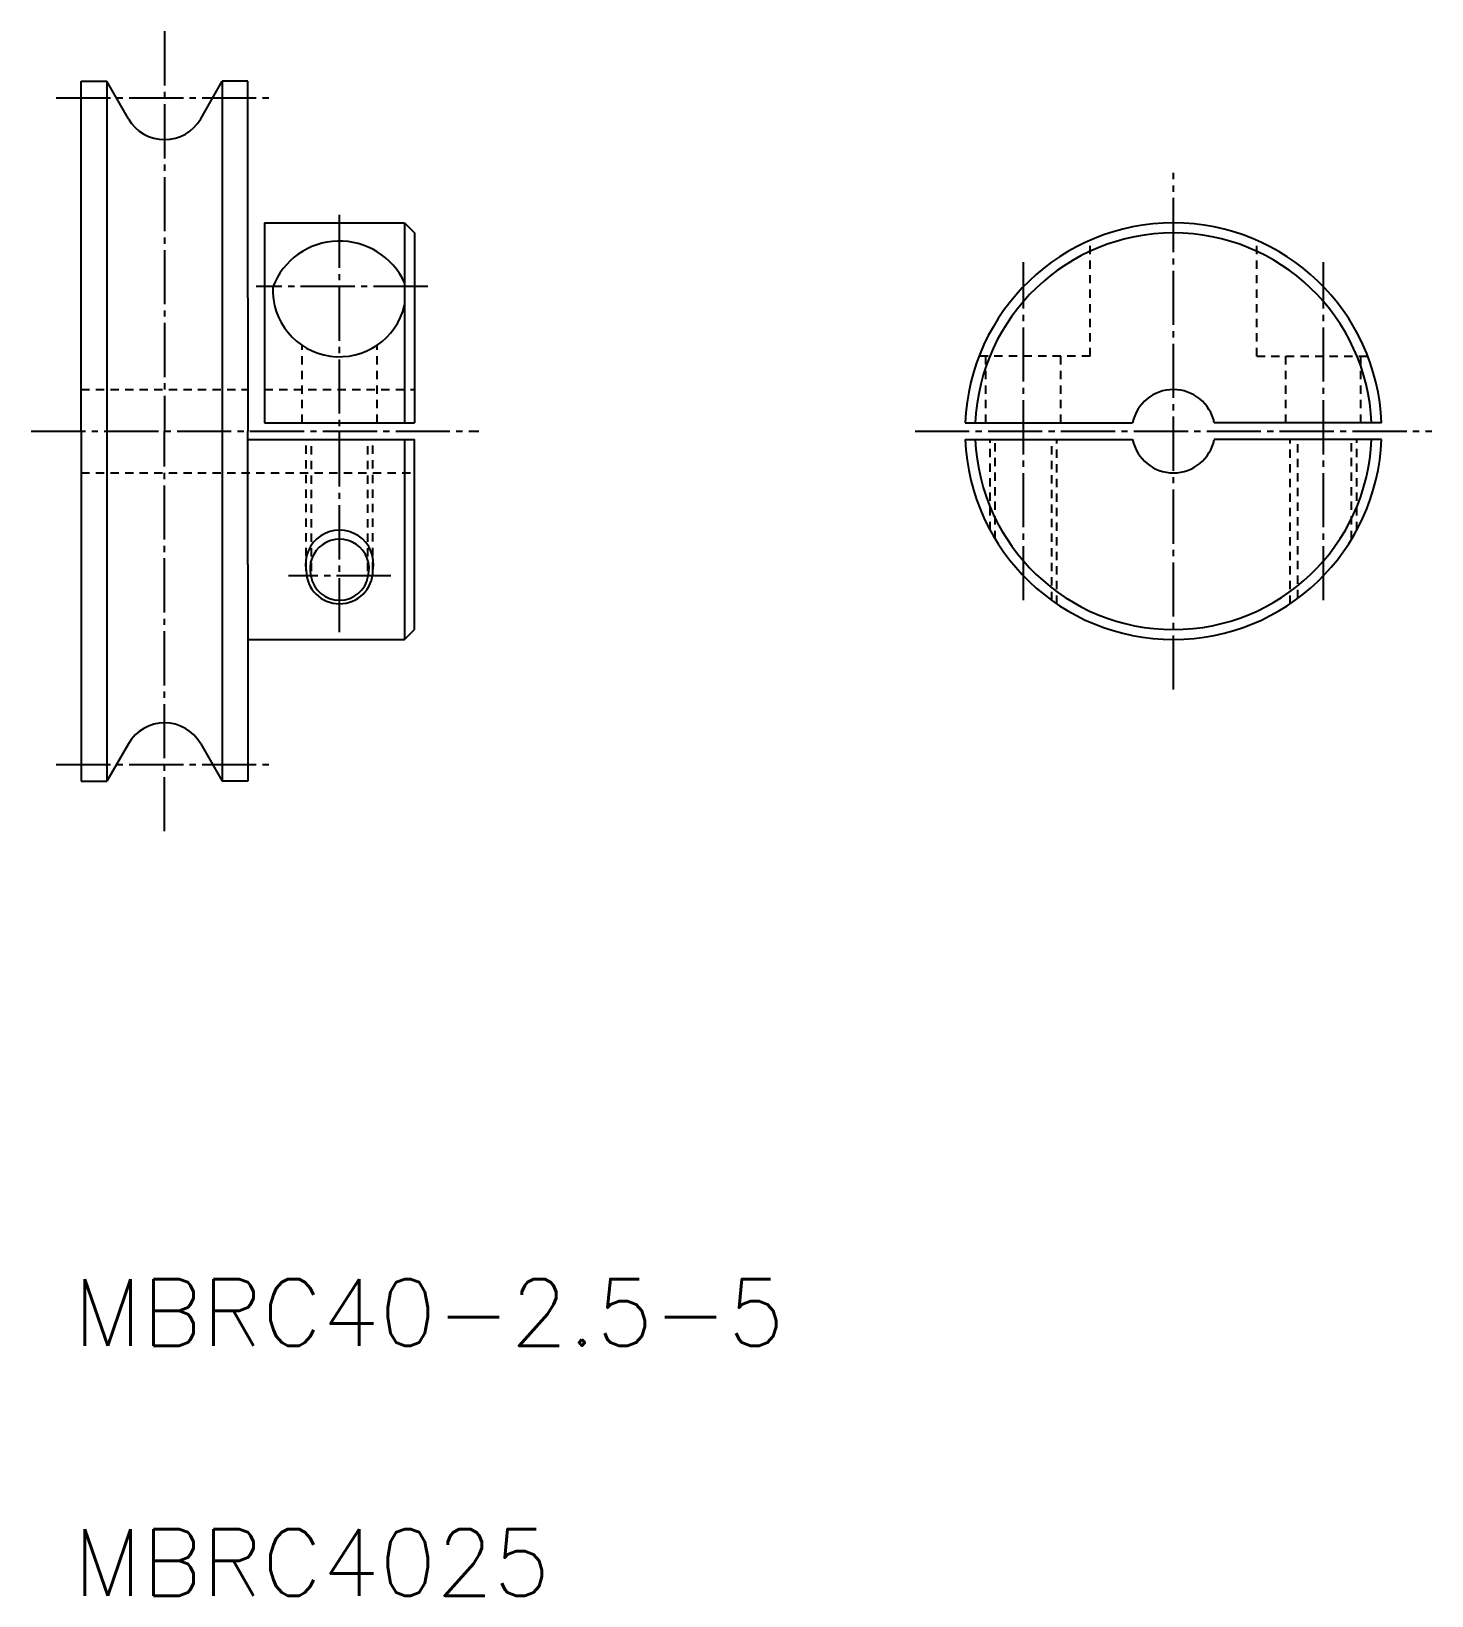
# Model space of a CAD drawing. Extents: x -214.9 to -130.8, y -12.9 to 80.9.
import ezdxf

# ---------------------------------------------------------------- set-up
doc = ezdxf.new("R2010")
doc.units = 0
doc.header["$LTSCALE"] = 0.25
doc.linetypes.add('CENTER', pattern=[17.5, 13, -1.5, 1.5, -1.5])
doc.linetypes.add('DASHED', pattern=[3.5, 2, -1.5])
doc.layers.get('0').update_dxf_attribs({"linetype": 'CONTINUOUS'})
doc.layers.add('CENTER', color=1, linetype='CENTER')
doc.styles.get("Standard").update_dxf_attribs({"font": 'txt.shx'})

msp = doc.modelspace()

# ---------------------------------------------------------------- linework, layer by layer
at = {"color": 7, "linetype": 'CONTINUOUS'}
for p, q in [((-211.877, 77.935), (-210.341, 77.935)), ((-211.877, 56.935), (-211.877, 77.935)), ((-210.341, 77.935), (-210.341, 35.935)), ((-209.042, 75.685), (-210.341, 77.935)), ((-204.712, 75.685), (-203.413, 77.935)), ((-203.413, 77.935), (-203.413, 35.935)), ((-201.877, 77.935), (-203.413, 77.935)), ((-201.877, 64.935), (-201.877, 77.935)), ((-200.877, 69.435), (-200.877, 57.435)), ((-200.877, 69.435), (-192.477, 69.435)), ((-192.477, 69.435), (-191.877, 68.835)), ((-192.477, 69.435), (-192.477, 57.435)), ((-191.877, 68.835), (-191.877, 57.435)), ((-201.877, 64.935), (-201.877, 56.935)), ((-200.877, 57.435), (-191.877, 57.435)), ((-158.825, 57.435), (-148.784, 57.435)), ((-133.845, 57.435), (-143.885, 57.435)), ((-211.877, 56.935), (-211.877, 35.935)), ((-201.877, 48.935), (-201.877, 56.935)), ((-201.877, 56.435), (-191.877, 56.435)), ((-192.477, 56.435), (-192.477, 44.435)), ((-191.877, 45.035), (-191.877, 56.435)), ((-158.825, 56.435), (-148.784, 56.435)), ((-133.845, 56.435), (-143.885, 56.435)), ((-201.877, 48.935), (-201.877, 35.935)), ((-201.877, 44.435), (-192.477, 44.435)), ((-192.477, 44.435), (-191.877, 45.035)), ((-209.042, 38.185), (-210.341, 35.935)), ((-204.712, 38.185), (-203.413, 35.935)), ((-211.877, 35.935), (-210.341, 35.935)), ((-201.877, 35.935), (-203.413, 35.935))]:
    msp.add_line(p, q, dxfattribs=at)
at = {"color": 3, "linetype": 'DASHED'}
for p, q in [((-151.335, 61.435), (-151.335, 68.392)), ((-141.335, 61.435), (-141.335, 68.392)), ((-198.627, 57.435), (-198.627, 62.097)), ((-194.127, 57.435), (-194.127, 62.097)), ((-151.335, 61.435), (-157.996, 61.435)), ((-157.585, 57.435), (-157.585, 61.435)), ((-153.085, 57.435), (-153.085, 61.435)), ((-141.335, 61.435), (-134.673, 61.435)), ((-139.585, 57.435), (-139.585, 61.435)), ((-135.085, 57.435), (-135.085, 61.435)), ((-211.877, 59.435), (-201.877, 59.435)), ((-200.877, 59.435), (-191.877, 59.435)), ((-198.377, 48.571), (-198.377, 56.435)), ((-198.07, 48.538), (-198.07, 56.435)), ((-194.683, 48.538), (-194.683, 56.435)), ((-194.377, 48.571), (-194.377, 56.435)), ((-157.335, 50.998), (-157.335, 56.435)), ((-157.028, 50.462), (-157.028, 56.435)), ((-153.641, 46.793), (-153.641, 56.435)), ((-153.335, 46.579), (-153.335, 56.435)), ((-139.335, 46.579), (-139.335, 56.435)), ((-138.865, 46.912), (-138.865, 56.435)), ((-135.641, 50.462), (-135.641, 56.435)), ((-135.335, 50.998), (-135.335, 56.435)), ((-211.877, 54.435), (-191.877, 54.435))]:
    msp.add_line(p, q, dxfattribs=at)
at = {"color": 7, "linetype": 'CONTINUOUS'}
for centre, radius, start, end in [((-206.877, 76.935), 2.5, 210, 330), ((-146.335, 56.935), 12.5, 2.29244, 177.70756), ((-146.335, 56.935), 11.9, 2.40809, 177.59191), ((-196.377, 64.056), 4.291, 24.64958, 158.77723), ((-196.377, 65.41), 4.005, 177.14557, 346.85315), ((-146.335, 56.935), 2.5, 11.53696, 168.46304), ((-146.335, 56.935), 12.5, 182.29244, 357.70756), ((-146.335, 56.935), 11.9, 182.40809, 357.59191), ((-146.335, 56.935), 2.5, 191.53696, 348.46304), ((-196.377, 48.691), 1.771, 345.46821, 194.53179), ((-196.377, 48.53), 1.737, 189.3695, 350.6305), ((-206.877, 36.935), 2.5, 30, 150)]:
    msp.add_arc(centre, radius, start, end, dxfattribs=at)
at = {"color": 3}
for centre, radius, start, end in [((-196.377, 48.96), 2.038, 348.98763, 191.01237), ((-196.377, 48.579), 2, 180.22219, 359.77781)]:
    msp.add_arc(centre, radius, start, end, dxfattribs=at)
at = {"layer": 'CENTER', "color": 1, "linetype": 'CENTER'}
for p, q in [((-206.877, 80.935), (-206.877, 56.935)), ((-213.377, 76.935), (-200.377, 76.935)), ((-146.335, 41.435), (-146.335, 72.435)), ((-196.377, 44.869), (-196.377, 69.928)), ((-155.335, 46.794), (-155.335, 67.077)), ((-137.335, 46.794), (-137.335, 67.077)), ((-191.089, 65.61), (-201.375, 65.61)), ((-214.877, 56.935), (-188.009, 56.935)), ((-206.877, 32.935), (-206.877, 56.935)), ((-161.835, 56.935), (-130.835, 56.935)), ((-193.304, 48.26), (-199.45, 48.26)), ((-213.377, 36.935), (-200.377, 36.935))]:
    msp.add_line(p, q, dxfattribs=at)

# ---------------------------------------------------------------- texts
at = {"color": 7, "linetype": 'CONTINUOUS'}
for s, p in [('MBRC40-2.5-5', (-212.346, 2.055)), ('MBRC4025', (-212.346, -12.945))]:
    msp.add_text(s, height=4, dxfattribs=at).set_placement(p)

doc.saveas('drawing.dxf')
